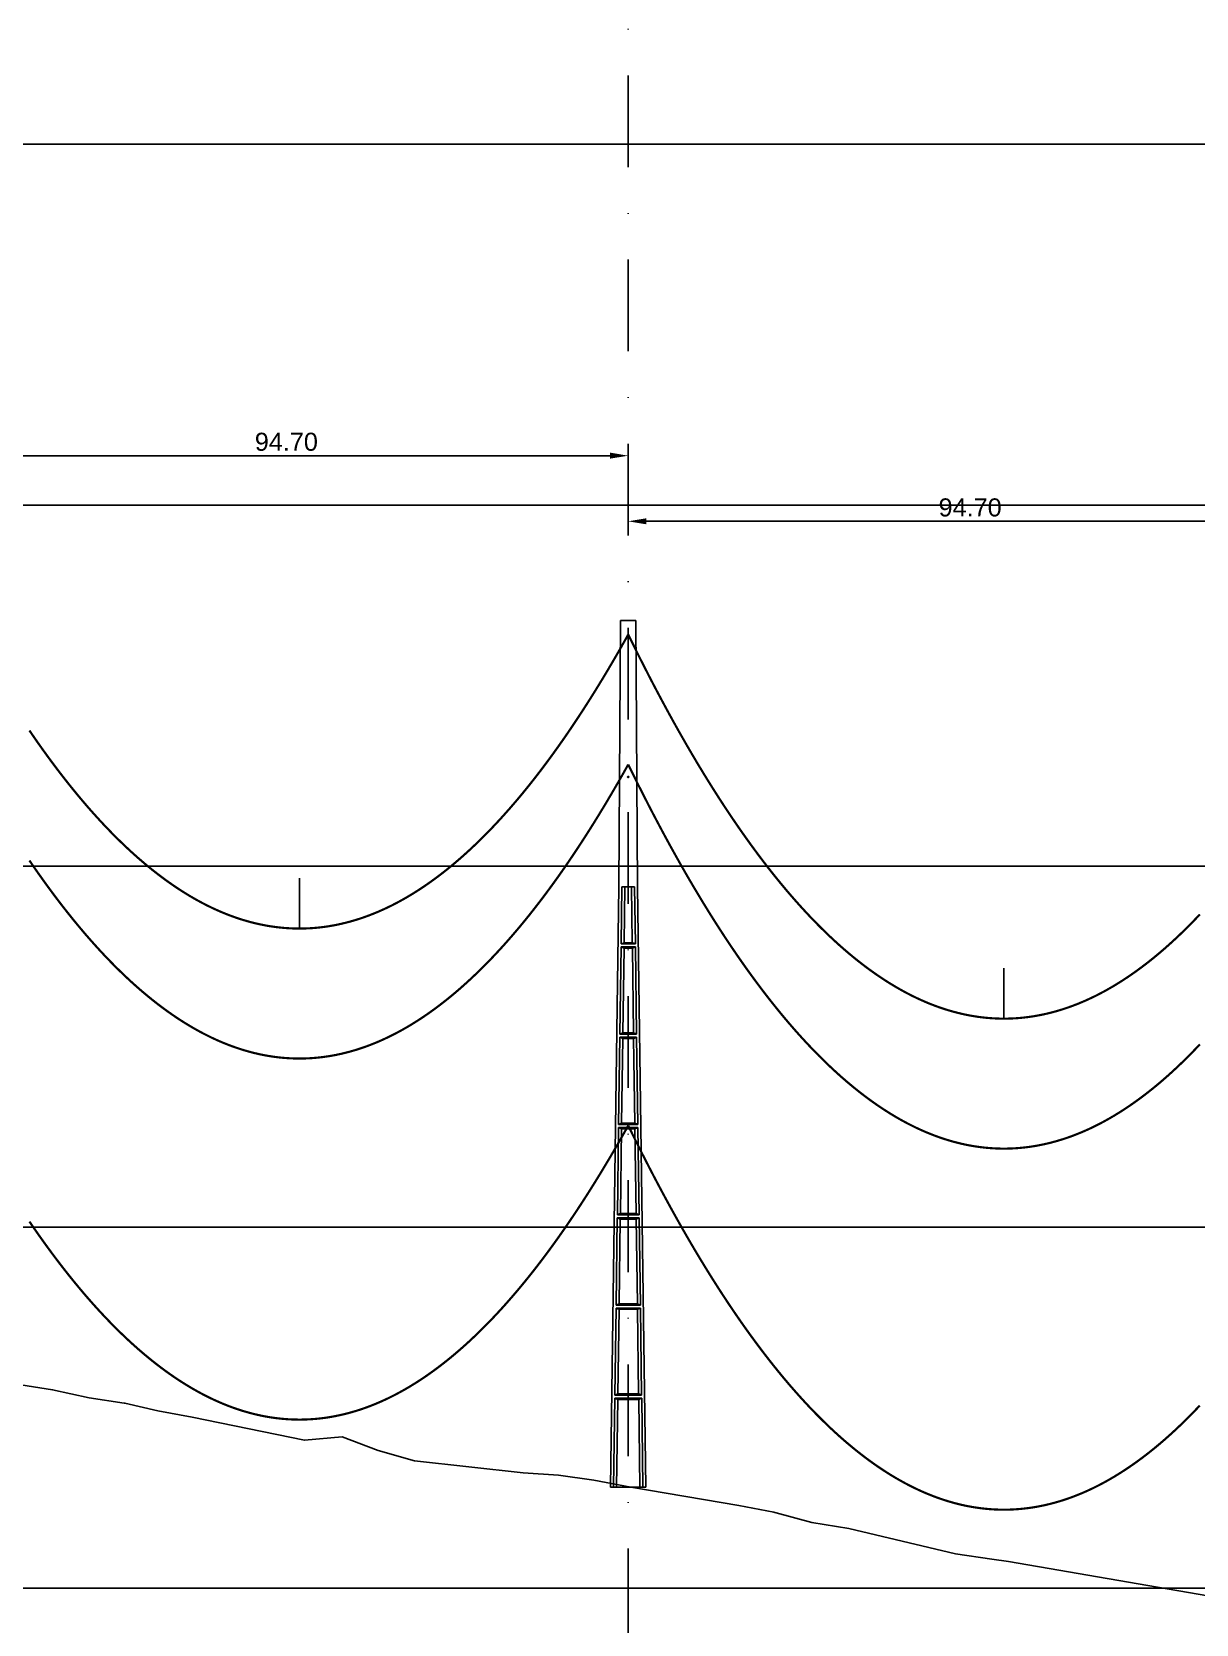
# Model space of a CAD drawing. Header units: metres. Extents: x -121 to 9872, y 3505 to 10721.
# Drawn here: x 1812.5 to 1973.7, y 6872 to 7092.5 of the extents above; entities that cross this region are included whole.
import ezdxf

# ---------------------------------------------------------------- set-up
doc = ezdxf.new("R2010")
doc.units = ezdxf.units.M
doc.header["$PDMODE"] = 2
doc.linetypes.add('DASHDOT', pattern=[25.4, 12.7, -6.35, 0, -6.35])
doc.linetypes.add('DASHED', pattern=[0.75, 0.5, -0.25])
for name, color, linetype in [('C-ROAD-PROF', 2, 'DASHED'), ('CON-EOL- CA ORCHID', 240, 'Continuous'), ('CON-EOL- FO', 101, 'Continuous'), ('CON-EOL- PROJEÇÃO', 22, 'Continuous'), ('cotas', 7, 'Continuous'), ('GRID', 253, 'Continuous'), ('POSTE DT', 7, 'Continuous')]:
    doc.layers.add(name, color=color, linetype=linetype)
doc.styles.get("Standard").update_dxf_attribs({"font": 'arial.ttf'})
doc.dimstyles.new('ISO-25', dxfattribs={"dimtxt": 2.5, "dimasz": 2.5, "dimexe": 1.25, "dimexo": 0.625, "dimtad": 1, "dimzin": 1, "dimtxsty": 'Standard', "dimcen": 2.5, "dimaunit": 1, "dimadec": 3, "dimazin": 3, "dimtfac": 1, "dimtmove": 0, "dimatfit": 3, "dimfxlon": 1, "dimarcsym": 0})

# ---------------------------------------------------------------- blocks, each defined once
blk = doc.blocks.new('*U1')
at = {"layer": 'POSTE DT', "extrusion": (0, 1, 0)}
for p, q in [((-3.31, 378.23), (-4.05, 262)), ((-3.31, 378.23), (3.31, 378.23)), ((3.31, 378.23), (4.06, 262)), ((-4.05, 262), (-7.72, 0)), ((-4.05, 262), (-4.05, 262)), ((-2.73, 262), (-3.08, 237.05)), ((-2.73, 262), (2.75, 262)), ((-1.42, 262), (-1.77, 237.57)), ((1.43, 262), (1.77, 237.57)), ((2.75, 262), (3.1, 237.05)), ((4.06, 262), (7.72, 0)), ((3.1, 237.05), (-3.08, 237.05)), ((-3.1, 235.74), (-3.63, 197.65)), ((3.11, 235.73), (-3.1, 235.74)), ((-1.8, 235.21), (-2.32, 198.19)), ((1.8, 235.21), (2.32, 198.19)), ((3.11, 235.73), (3.65, 197.65)), ((-3.65, 196.34), (-4.19, 158.25)), ((-2.35, 195.8), (-2.87, 158.8)), ((2.35, 195.8), (2.87, 158.8)), ((3.66, 196.34), (4.2, 158.25)), ((-4.21, 156.94), (-4.74, 118.85)), ((-2.9, 156.39), (-3.42, 119.41)), ((2.91, 156.39), (3.42, 119.41)), ((4.21, 156.94), (4.75, 118.85)), ((4.75, 118.85), (-4.74, 118.85)), ((-4.76, 117.54), (-5.29, 79.45)), ((4.77, 117.54), (-4.76, 117.54)), ((-3.46, 116.98), (-3.97, 80.02)), ((3.46, 116.98), (3.98, 80.02)), ((4.77, 117.54), (5.3, 79.45)), ((-5.31, 78.14), (-5.85, 40.06)), ((5.32, 78.14), (-5.31, 78.14)), ((5.3, 79.45), (-5.29, 79.45)), ((-4.01, 77.57), (-4.53, 40.63)), ((4.01, 77.57), (4.53, 40.63)), ((5.32, 78.14), (5.85, 40.06)), ((-5.86, 38.74), (-6.41, 0)), ((5.87, 38.74), (-5.86, 38.74)), ((5.85, 40.06), (-5.85, 40.06)), ((-4.56, 38.17), (-5.1, 0)), ((4.56, 38.17), (5.1, 0)), ((5.87, 38.74), (6.41, 0)), ((-6.41, 0), (-7.72, 0)), ((-5.1, 0), (-6.41, 0)), ((5.1, 0), (-5.1, 0)), ((6.41, 0), (5.1, 0)), ((7.72, 0), (6.41, 0))]:
    blk.add_line(p, q, dxfattribs=at)
at = {"layer": 'POSTE DT', "ltscale": 3}
for points in [[(-3.65, 196.34), (3.66, 196.34)], [(-3.63, 197.65), (3.65, 197.65)], [(-4.21, 156.94), (4.21, 156.94)], [(4.2, 158.25), (-4.19, 158.25)]]:
    blk.add_lwpolyline(points, dxfattribs=at)
at = {"layer": 'POSTE DT'}
for points, knots in [([(0.25, 309.94), (0.25, 309.93), (0.25, 309.93), (0.25, 309.92), (0.25, 309.91), (0.25, 309.9), (0.25, 309.89), (0.24, 309.85), (0.22, 309.82), (0.19, 309.77), (0.16, 309.74), (0.11, 309.71), (0.08, 309.7), (0.01, 309.68), (-0.02, 309.68), (-0.08, 309.7), (-0.11, 309.71), (-0.16, 309.74), (-0.18, 309.76), (-0.21, 309.8), (-0.22, 309.82), (-0.24, 309.85), (-0.24, 309.87), (-0.25, 309.89), (-0.25, 309.9), (-0.25, 309.92), (-0.25, 309.92), (-0.25, 309.93), (-0.25, 309.94), (-0.25, 309.95), (-0.25, 309.95), (-0.25, 309.96), (-0.25, 309.97), (-0.24, 310), (-0.23, 310.02), (-0.21, 310.07), (-0.2, 310.09), (-0.15, 310.14), (-0.13, 310.15), (-0.07, 310.18), (-0.03, 310.19), (0.03, 310.19), (0.06, 310.18), (0.12, 310.16), (0.14, 310.14), (0.18, 310.11), (0.2, 310.09), (0.21, 310.06), (0.22, 310.05), (0.23, 310.04), (0.24, 310.01), (0.24, 309.99), (0.25, 309.97), (0.25, 309.96), (0.25, 309.95), (0.25, 309.94), (0.25, 309.94), (0.25, 309.94), (0.25, 309.94)], [-54.728303, -54.728303, -54.728303, -54.728303, -54.309038, -54.309038, -53.647169, -53.647169, -52.532885, -52.532885, -48.86224, -48.86224, -45.282765, -45.282765, -41.52867, -41.52867, -37.867486, -37.867486, -34.454589, -34.454589, -31.301423, -31.301423, -28.48103, -28.48103, -26.961755, -26.961755, -25.7544, -25.7544, -25.136228, -25.136228, -24.64409, -24.64409, -24.094201, -24.094201, -23.191199, -23.191199, -20.494482, -20.494482, -17.342863, -17.342863, -13.645538, -13.645538, -9.835989, -9.835989, -6.296781, -6.296781, -3.005029, -3.005029, 0, 0, 0, 1.527594, 1.527594, 3.697216, 3.697216, 4.489727, 4.489727, 5.01438, 5.01438, 5.095313, 5.095313, 5.095313, 5.095313]), ([(-1.77, 237.57), (-1.99, 237.49), (-2.21, 237.4), (-2.64, 237.22), (-2.86, 237.14), (-3.08, 237.05)], [0, 0, 0, 0, 56.660495, 56.660495, 113.412826, 113.412826, 113.412826, 113.412826]), ([(1.77, 237.57), (1.18, 237.57), (0.59, 237.57), (-0.59, 237.57), (-1.18, 237.57), (-1.77, 237.57)], [0, 0, 0, 0, 67.306894, 67.306894, 134.614447, 134.614447, 134.614447, 134.614447]), ([(3.1, 237.05), (2.87, 237.14), (2.65, 237.23), (2.21, 237.4), (1.99, 237.49), (1.77, 237.57)], [0, 0, 0, 0, 56.738948, 56.738948, 113.38731, 113.38731, 113.38731, 113.38731]), ([(-3.1, 235.74), (-2.88, 235.65), (-2.67, 235.56), (-2.23, 235.39), (-2.02, 235.3), (-1.8, 235.21)], [0.055576, 0.055576, 0.055576, 0.055576, 56.767409, 56.767409, 113.50757, 113.50757, 113.50757, 113.50757]), ([(-1.8, 235.21), (-1.2, 235.21), (-0.6, 235.21), (0.6, 235.21), (1.2, 235.21), (1.8, 235.21)], [0, 0, 0, 0, 68.567797, 68.567797, 137.136247, 137.136247, 137.136247, 137.136247]), ([(1.8, 235.21), (2.02, 235.3), (2.24, 235.38), (2.68, 235.56), (2.89, 235.65), (3.11, 235.73)], [0, 0, 0, 0, 56.845349, 56.845349, 113.599799, 113.599799, 113.599799, 113.599799]), ([(-3.65, 196.34), (-3.43, 196.25), (-3.22, 196.16), (-2.78, 195.98), (-2.57, 195.89), (-2.35, 195.8)], [0.054307, 0.054307, 0.054307, 0.054307, 63.527131, 63.527131, 127.063246, 127.063246, 127.063246, 127.063246]), ([(-2.32, 198.19), (-2.54, 198.1), (-2.76, 198.01), (-3.2, 197.83), (-3.41, 197.74), (-3.63, 197.65)], [0, 0, 0, 0, 63.412073, 63.412073, 126.777421, 126.777421, 126.777421, 126.777421]), ([(-2.35, 195.8), (-1.57, 195.8), (-0.78, 195.8), (0.79, 195.8), (1.57, 195.8), (2.35, 195.8)], [0, 0, 0, 0, 89.585713, 89.585713, 179.17191, 179.17191, 179.17191, 179.17191]), ([(2.32, 198.19), (1.55, 198.19), (0.77, 198.19), (-0.77, 198.19), (-1.55, 198.19), (-2.32, 198.19)], [0, 0, 0, 0, 88.31008, 88.31008, 176.620652, 176.620652, 176.620652, 176.620652]), ([(3.65, 197.65), (3.43, 197.74), (3.2, 197.83), (2.76, 198.01), (2.54, 198.1), (2.32, 198.19)], [0, 0, 0, 0, 63.488119, 63.488119, 126.880939, 126.880939, 126.880939, 126.880939]), ([(2.35, 195.8), (2.57, 195.89), (2.79, 195.98), (3.23, 196.16), (3.45, 196.25), (3.66, 196.34)], [0, 0, 0, 0, 63.60246, 63.60246, 127.109696, 127.109696, 127.109696, 127.109696]), ([(-4.21, 156.94), (-3.99, 156.85), (-3.77, 156.75), (-3.34, 156.57), (-3.12, 156.48), (-2.9, 156.39)], [0.053423, 0.053423, 0.053423, 0.053423, 70.429742, 70.429742, 140.90167, 140.90167, 140.90167, 140.90167]), ([(-2.87, 158.8), (-3.09, 158.71), (-3.31, 158.62), (-3.75, 158.43), (-3.97, 158.34), (-4.19, 158.25)], [0, 0, 0, 0, 70.301707, 70.301707, 140.590947, 140.590947, 140.590947, 140.590947]), ([(-2.9, 156.39), (-1.94, 156.39), (-0.97, 156.39), (0.97, 156.39), (1.94, 156.39), (2.91, 156.39)], [0, 0, 0, 0, 110.60219, 110.60219, 221.20473, 221.20473, 221.20473, 221.20473]), ([(2.87, 158.8), (1.92, 158.8), (0.96, 158.8), (-0.96, 158.8), (-1.91, 158.8), (-2.87, 158.8)], [0, 0, 0, 0, 109.314454, 109.314454, 218.629264, 218.629264, 218.629264, 218.629264]), ([(4.2, 158.25), (3.98, 158.34), (3.76, 158.44), (3.31, 158.62), (3.09, 158.71), (2.87, 158.8)], [0, 0, 0, 0, 70.379198, 70.379198, 140.659718, 140.659718, 140.659718, 140.659718]), ([(2.91, 156.39), (3.12, 156.48), (3.34, 156.57), (3.78, 156.75), (4, 156.85), (4.21, 156.94)], [0, 0, 0, 0, 70.506649, 70.506649, 140.914701, 140.914701, 140.914701, 140.914701]), ([(-3.42, 119.41), (-3.64, 119.32), (-3.86, 119.23), (-4.3, 119.04), (-4.52, 118.95), (-4.74, 118.85)], [0, 0, 0, 0, 77.299547, 77.299547, 154.618634, 154.618634, 154.618634, 154.618634]), ([(3.42, 119.41), (2.28, 119.41), (1.14, 119.41), (-1.14, 119.41), (-2.28, 119.41), (-3.42, 119.41)], [0, 0, 0, 0, 130.319901, 130.319901, 260.640046, 260.640046, 260.640046, 260.640046]), ([(4.75, 118.85), (4.53, 118.95), (4.31, 119.04), (3.87, 119.23), (3.64, 119.32), (3.42, 119.41)], [0, 0, 0, 0, 77.381597, 77.381597, 154.66183, 154.66183, 154.66183, 154.66183]), ([(-4.76, 117.54), (-4.54, 117.45), (-4.32, 117.35), (-3.89, 117.17), (-3.67, 117.07), (-3.46, 116.98)], [0.052784, 0.052784, 0.052784, 0.052784, 77.438432, 77.438432, 154.950301, 154.950301, 154.950301, 154.950301]), ([(-3.46, 116.98), (-2.3, 116.98), (-1.15, 116.98), (1.15, 116.98), (2.31, 116.98), (3.46, 116.98)], [0, 0, 0, 0, 131.617604, 131.617604, 263.235447, 263.235447, 263.235447, 263.235447]), ([(3.46, 116.98), (3.68, 117.07), (3.89, 117.17), (4.33, 117.35), (4.55, 117.45), (4.77, 117.54)], [0, 0, 0, 0, 77.520013, 77.520013, 154.938747, 154.938747, 154.938747, 154.938747]), ([(-5.31, 78.14), (-5.09, 78.05), (-4.88, 77.95), (-4.44, 77.76), (-4.23, 77.67), (-4.01, 77.57)], [0.052308, 0.052308, 0.052308, 0.052308, 84.527725, 84.527725, 169.158824, 169.158824, 169.158824, 169.158824]), ([(-3.97, 80.02), (-4.19, 79.93), (-4.41, 79.83), (-4.85, 79.64), (-5.07, 79.55), (-5.29, 79.45)], [0, 0, 0, 0, 84.379671, 84.379671, 168.809376, 168.809376, 168.809376, 168.809376]), ([(-4.01, 77.57), (-2.67, 77.57), (-1.34, 77.57), (1.34, 77.57), (2.67, 77.57), (4.01, 77.57)], [0, 0, 0, 0, 152.632212, 152.632212, 305.264569, 305.264569, 305.264569, 305.264569]), ([(3.98, 80.02), (2.65, 80.02), (1.33, 80.02), (-1.32, 80.02), (-2.65, 80.02), (-3.97, 80.02)], [0, 0, 0, 0, 151.326157, 151.326157, 302.652465, 302.652465, 302.652465, 302.652465]), ([(5.3, 79.45), (5.08, 79.55), (4.86, 79.64), (4.42, 79.83), (4.2, 79.93), (3.98, 80.02)], [0, 0, 0, 0, 84.46863, 84.46863, 168.833721, 168.833721, 168.833721, 168.833721]), ([(4.01, 77.57), (4.23, 77.67), (4.45, 77.76), (4.88, 77.95), (5.1, 78.05), (5.32, 78.14)], [0, 0, 0, 0, 84.616316, 84.616316, 169.129178, 169.129178, 169.129178, 169.129178]), ([(-5.86, 38.74), (-5.65, 38.65), (-5.43, 38.55), (-5, 38.36), (-4.78, 38.26), (-4.56, 38.17)], [0.026524, 0.026524, 0.026524, 0.026524, 91.679563, 91.679563, 183.466041, 183.466041, 183.466041, 183.466041]), ([(-4.53, 40.63), (-4.75, 40.53), (-4.97, 40.44), (-5.41, 40.25), (-5.63, 40.15), (-5.85, 40.06)], [0, 0, 0, 0, 91.523648, 91.523648, 183.126775, 183.126775, 183.126775, 183.126775]), ([(-4.56, 38.17), (-3.04, 38.17), (-1.52, 38.17), (1.52, 38.17), (3.04, 38.17), (4.56, 38.17)], [0, 0, 0, 0, 173.646192, 173.646192, 347.292451, 347.292451, 347.292451, 347.292451]), ([(4.53, 40.63), (3.02, 40.63), (1.51, 40.63), (-1.51, 40.63), (-3.02, 40.63), (-4.53, 40.63)], [0, 0, 0, 0, 172.33304, 172.33304, 344.666151, 344.666151, 344.666151, 344.666151]), ([(5.85, 40.06), (5.63, 40.15), (5.41, 40.25), (4.97, 40.44), (4.75, 40.53), (4.53, 40.63)], [0, 0, 0, 0, 91.621326, 91.621326, 183.137324, 183.137324, 183.137324, 183.137324]), ([(4.56, 38.17), (4.78, 38.26), (5, 38.36), (5.43, 38.55), (5.65, 38.65), (5.87, 38.74)], [0, 0, 0, 0, 91.776928, 91.776928, 183.448614, 183.448614, 183.448614, 183.448614])]:
    blk.add_open_spline(points, degree=3, knots=knots, dxfattribs=at)
blk = doc.blocks.new('*D341')
at = {"layer": 'cotas', "color": 0, "lineweight": -2, "transparency": 16777216}
for p, q in [((1800.41, 7032.82), (1800.41, 7035.07)), ((1895.1, 7032.82), (1895.1, 7035.07)), ((1802.91, 7033.82), (1892.6, 7033.82))]:
    blk.add_line(p, q, dxfattribs=at)
at = {"layer": 'cotas', "color": 0, "transparency": 16777216}
for points in [[(1802.91, 7034.24), (1802.91, 7033.41), (1800.41, 7033.82)], [(1892.6, 7034.24), (1892.6, 7033.41), (1895.1, 7033.82)]]:
    blk.add_solid(points, dxfattribs=at)
at = {"layer": 'Defpoints', "color": 0, "transparency": 16777216}
for p in [(1895.1, 7033.82), (1800.41, 7017.82), (1895.1, 7011.05)]:
    blk.add_point(p, dxfattribs=at)
at = {"layer": 'cotas', "color": 0, "transparency": 16777216, "insert": (1847.76, 7035.73), "char_height": 2.5, "attachment_point": 5}
blk.add_mtext('94.70', dxfattribs=at)
blk = doc.blocks.new('*D342')
at = {"layer": 'cotas', "color": 0, "lineweight": -2, "transparency": 16777216}
for p, q in [((1895.1, 7023.73), (1895.1, 7025.98)), ((1989.8, 7023.73), (1989.8, 7025.98)), ((1897.6, 7024.73), (1987.3, 7024.73))]:
    blk.add_line(p, q, dxfattribs=at)
at = {"layer": 'cotas', "color": 0, "transparency": 16777216}
for points in [[(1897.6, 7025.15), (1897.6, 7024.32), (1895.1, 7024.73)], [(1987.3, 7025.15), (1987.3, 7024.32), (1989.8, 7024.73)]]:
    blk.add_solid(points, dxfattribs=at)
at = {"layer": 'Defpoints', "color": 0, "transparency": 16777216}
for p in [(1989.8, 7024.73), (1895.1, 7011), (1989.8, 6993.61)]:
    blk.add_point(p, dxfattribs=at)
at = {"layer": 'cotas', "color": 0, "transparency": 16777216, "insert": (1942.45, 7026.64), "char_height": 2.5, "attachment_point": 5}
blk.add_mtext('94.70', dxfattribs=at)

msp = doc.modelspace()

# ---------------------------------------------------------------- linework, layer by layer
at = {"layer": 'C-ROAD-PROF', "color": 0, "linetype": 'Continuous', "lineweight": -3}
msp.add_lwpolyline([(1800.409, 6906.821), (1815.384, 6904.463), (1820.446, 6903.361), (1825.28, 6902.634), (1825.413, 6902.617), (1829.979, 6901.532), (1834.708, 6900.677), (1850.258, 6897.484), (1855.487, 6897.971), (1860.473, 6896.056), (1865.521, 6894.629), (1880.569, 6892.957), (1885.438, 6892.642), (1890.339, 6891.962), (1895.46, 6890.986), (1910.419, 6888.424), (1915.261, 6887.505), (1915.419, 6887.477), (1915.571, 6887.433), (1920.527, 6886.081), (1925.643, 6885.26), (1940.434, 6881.766), (1945.457, 6881.021), (1947.75, 6880.702), (1975.346, 6875.928)], dxfattribs=at)
at = {"layer": 'CON-EOL- CA ORCHID'}
for p, q in [((1849.569, 6968.336), (1849.569, 6975.336)), ((1947.129, 6955.861), (1947.129, 6962.861))]:
    msp.add_line(p, q, dxfattribs=at)
at = {"layer": 'CON-EOL- CA ORCHID', "const_width": 0.3}
for points in [[(1812.183, 6995.76), (1812.654, 6995.072), (1813.125, 6994.392), (1813.596, 6993.722), (1814.068, 6993.06), (1814.539, 6992.407), (1815.01, 6991.763), (1815.481, 6991.128), (1815.952, 6990.501), (1816.423, 6989.883), (1816.894, 6989.274), (1817.366, 6988.674), (1817.837, 6988.083), (1818.308, 6987.5), (1818.779, 6986.926), (1819.25, 6986.361), (1819.721, 6985.804), (1820.192, 6985.256), (1820.664, 6984.717), (1821.135, 6984.187), (1821.606, 6983.666), (1822.077, 6983.153), (1822.548, 6982.649), (1823.019, 6982.154), (1823.49, 6981.667), (1823.962, 6981.19), (1824.433, 6980.721), (1824.904, 6980.26), (1825.375, 6979.809), (1825.846, 6979.366), (1826.317, 6978.932), (1826.788, 6978.507), (1827.26, 6978.09), (1827.731, 6977.682), (1828.202, 6977.283), (1828.673, 6976.893), (1829.144, 6976.511), (1829.615, 6976.138), (1830.086, 6975.774), (1830.558, 6975.418), (1831.029, 6975.071), (1831.5, 6974.733), (1831.971, 6974.404), (1832.442, 6974.083), (1832.913, 6973.771), (1833.384, 6973.468), (1833.856, 6973.173), (1834.327, 6972.888), (1834.798, 6972.61), (1835.269, 6972.342), (1835.74, 6972.082), (1836.211, 6971.831), (1836.682, 6971.589), (1837.154, 6971.356), (1837.625, 6971.131), (1838.096, 6970.915), (1838.567, 6970.707), (1839.038, 6970.508), (1839.509, 6970.318), (1839.98, 6970.137), (1840.452, 6969.964), (1840.923, 6969.8), (1841.394, 6969.645), (1841.865, 6969.499), (1842.336, 6969.361), (1842.807, 6969.232), (1843.278, 6969.111), (1843.75, 6968.999), (1844.221, 6968.896), (1844.692, 6968.802), (1845.163, 6968.716), (1845.634, 6968.639), (1846.105, 6968.571), (1846.576, 6968.511), (1847.048, 6968.461), (1847.519, 6968.418), (1847.99, 6968.385), (1848.461, 6968.36), (1848.932, 6968.344), (1849.403, 6968.337), (1849.874, 6968.338), (1850.346, 6968.348), (1850.817, 6968.367), (1851.288, 6968.394), (1851.759, 6968.43), (1852.23, 6968.475), (1852.701, 6968.528), (1853.172, 6968.59), (1853.644, 6968.661), (1854.115, 6968.741), (1854.586, 6968.829), (1855.057, 6968.926), (1855.528, 6969.032), (1855.999, 6969.146), (1856.47, 6969.269), (1856.942, 6969.401), (1857.413, 6969.541), (1857.884, 6969.69), (1858.355, 6969.848), (1858.826, 6970.015), (1859.297, 6970.19), (1859.769, 6970.374), (1860.24, 6970.566), (1860.711, 6970.768), (1861.182, 6970.978), (1861.653, 6971.197), (1862.124, 6971.424), (1862.595, 6971.66), (1863.067, 6971.905), (1863.538, 6972.159), (1864.009, 6972.421), (1864.48, 6972.692), (1864.951, 6972.972), (1865.422, 6973.26), (1865.893, 6973.557), (1866.365, 6973.863), (1866.836, 6974.177), (1867.307, 6974.501), (1867.778, 6974.833), (1868.249, 6975.173), (1868.72, 6975.523), (1869.191, 6975.881), (1869.663, 6976.248), (1870.134, 6976.623), (1870.605, 6977.008), (1871.076, 6977.401), (1871.547, 6977.802), (1872.018, 6978.213), (1872.489, 6978.632), (1872.961, 6979.06), (1873.432, 6979.497), (1873.903, 6979.942), (1874.374, 6980.396), (1874.845, 6980.859), (1875.316, 6981.331), (1875.787, 6981.811), (1876.259, 6982.3), (1876.73, 6982.798), (1877.201, 6983.304), (1877.672, 6983.82), (1878.143, 6984.344), (1878.614, 6984.877), (1879.085, 6985.418), (1879.557, 6985.968), (1880.028, 6986.528), (1880.499, 6987.095), (1880.97, 6987.672), (1881.441, 6988.257), (1881.912, 6988.851), (1882.383, 6989.454), (1882.855, 6990.066), (1883.326, 6990.686), (1883.797, 6991.315), (1884.268, 6991.953), (1884.739, 6992.6), (1885.21, 6993.256), (1885.681, 6993.92), (1886.153, 6994.593), (1886.624, 6995.275), (1887.095, 6995.966), (1887.566, 6996.665), (1888.037, 6997.373), (1888.508, 6998.09), (1888.979, 6998.816), (1889.451, 6999.551), (1889.922, 7000.294), (1890.393, 7001.046), (1890.864, 7001.807), (1891.335, 7002.577), (1891.806, 7003.356), (1892.277, 7004.143), (1892.749, 7004.939), (1893.22, 7005.745), (1893.691, 7006.558), (1894.162, 7007.381), (1894.633, 7008.213), (1895.104, 7009.053)], [(1895.104, 7009.053), (1895.575, 7008.091), (1896.047, 7007.137), (1896.518, 7006.193), (1896.989, 7005.257), (1897.46, 7004.33), (1897.931, 7003.412), (1898.402, 7002.503), (1898.873, 7001.603), (1899.345, 7000.711), (1899.816, 6999.829), (1900.287, 6998.955), (1900.758, 6998.09), (1901.229, 6997.234), (1901.7, 6996.387), (1902.171, 6995.548), (1902.643, 6994.719), (1903.114, 6993.898), (1903.585, 6993.086), (1904.056, 6992.283), (1904.527, 6991.489), (1904.998, 6990.703), (1905.47, 6989.927), (1905.941, 6989.159), (1906.412, 6988.4), (1906.883, 6987.65), (1907.354, 6986.908), (1907.825, 6986.176), (1908.296, 6985.452), (1908.768, 6984.737), (1909.239, 6984.031), (1909.71, 6983.333), (1910.181, 6982.645), (1910.652, 6981.965), (1911.123, 6981.294), (1911.594, 6980.631), (1912.066, 6979.978), (1912.537, 6979.333), (1913.008, 6978.697), (1913.479, 6978.07), (1913.95, 6977.452), (1914.421, 6976.842), (1914.892, 6976.241), (1915.364, 6975.649), (1915.835, 6975.066), (1916.306, 6974.491), (1916.777, 6973.925), (1917.248, 6973.368), (1917.719, 6972.82), (1918.19, 6972.28), (1918.662, 6971.749), (1919.133, 6971.227), (1919.604, 6970.714), (1920.075, 6970.209), (1920.546, 6969.713), (1921.017, 6969.226), (1921.488, 6968.748), (1921.96, 6968.278), (1922.431, 6967.818), (1922.902, 6967.365), (1923.373, 6966.922), (1923.844, 6966.487), (1924.315, 6966.061), (1924.786, 6965.644), (1925.258, 6965.236), (1925.729, 6964.836), (1926.2, 6964.445), (1926.671, 6964.063), (1927.142, 6963.689), (1927.613, 6963.324), (1928.084, 6962.968), (1928.556, 6962.62), (1929.027, 6962.282), (1929.498, 6961.952), (1929.969, 6961.631), (1930.44, 6961.318), (1930.911, 6961.014), (1931.382, 6960.719), (1931.854, 6960.433), (1932.325, 6960.155), (1932.796, 6959.886), (1933.267, 6959.626), (1933.738, 6959.374), (1934.209, 6959.131), (1934.68, 6958.897), (1935.152, 6958.671), (1935.623, 6958.455), (1936.094, 6958.247), (1936.565, 6958.047), (1937.036, 6957.857), (1937.507, 6957.675), (1937.978, 6957.501), (1938.45, 6957.337), (1938.921, 6957.181), (1939.392, 6957.034), (1939.863, 6956.895), (1940.334, 6956.766), (1940.805, 6956.645), (1941.276, 6956.532), (1941.748, 6956.428), (1942.219, 6956.334), (1942.69, 6956.247), (1943.161, 6956.17), (1943.632, 6956.101), (1944.103, 6956.041), (1944.574, 6955.989), (1945.046, 6955.946), (1945.517, 6955.912), (1945.988, 6955.887), (1946.459, 6955.87), (1946.93, 6955.862), (1947.401, 6955.863), (1947.872, 6955.872), (1948.344, 6955.89), (1948.815, 6955.917), (1949.286, 6955.952), (1949.757, 6955.997), (1950.228, 6956.05), (1950.699, 6956.111), (1951.17, 6956.181), (1951.642, 6956.26), (1952.113, 6956.348), (1952.584, 6956.444), (1953.055, 6956.549), (1953.526, 6956.663), (1953.997, 6956.785), (1954.469, 6956.917), (1954.94, 6957.056), (1955.411, 6957.205), (1955.882, 6957.362), (1956.353, 6957.528), (1956.824, 6957.703), (1957.295, 6957.886), (1957.767, 6958.078), (1958.238, 6958.279), (1958.709, 6958.488), (1959.18, 6958.706), (1959.651, 6958.933), (1960.122, 6959.169), (1960.593, 6959.413), (1961.065, 6959.666), (1961.536, 6959.928), (1962.007, 6960.198), (1962.478, 6960.477), (1962.949, 6960.765), (1963.42, 6961.061), (1963.891, 6961.367), (1964.363, 6961.68), (1964.834, 6962.003), (1965.305, 6962.334), (1965.776, 6962.675), (1966.247, 6963.023), (1966.718, 6963.381), (1967.189, 6963.747), (1967.661, 6964.122), (1968.132, 6964.506), (1968.603, 6964.898), (1969.074, 6965.299), (1969.545, 6965.709), (1970.016, 6966.128), (1970.487, 6966.555), (1970.959, 6966.991), (1971.43, 6967.436), (1971.901, 6967.889), (1972.372, 6968.352), (1972.843, 6968.823), (1973.314, 6969.302), (1973.785, 6969.791), (1974.257, 6970.288)]]:
    msp.add_lwpolyline(points, dxfattribs=at)
at = {"layer": 'CON-EOL- FO', "lineweight": 30, "const_width": 0.3}
for points in [[(1812.183, 6977.76), (1812.654, 6977.072), (1813.125, 6976.393), (1813.596, 6975.722), (1814.068, 6975.06), (1814.539, 6974.407), (1815.01, 6973.763), (1815.481, 6973.128), (1815.952, 6972.501), (1816.423, 6971.884), (1816.894, 6971.275), (1817.366, 6970.674), (1817.837, 6970.083), (1818.308, 6969.5), (1818.779, 6968.926), (1819.25, 6968.361), (1819.721, 6967.804), (1820.192, 6967.257), (1820.664, 6966.718), (1821.135, 6966.187), (1821.606, 6965.666), (1822.077, 6965.153), (1822.548, 6964.649), (1823.019, 6964.154), (1823.49, 6963.668), (1823.962, 6963.19), (1824.433, 6962.721), (1824.904, 6962.261), (1825.375, 6961.809), (1825.846, 6961.366), (1826.317, 6960.932), (1826.788, 6960.507), (1827.26, 6960.09), (1827.731, 6959.682), (1828.202, 6959.283), (1828.673, 6958.893), (1829.144, 6958.511), (1829.615, 6958.138), (1830.086, 6957.774), (1830.558, 6957.418), (1831.029, 6957.072), (1831.5, 6956.733), (1831.971, 6956.404), (1832.442, 6956.083), (1832.913, 6955.771), (1833.384, 6955.468), (1833.856, 6955.174), (1834.327, 6954.888), (1834.798, 6954.611), (1835.269, 6954.342), (1835.74, 6954.083), (1836.211, 6953.832), (1836.682, 6953.589), (1837.154, 6953.356), (1837.625, 6953.131), (1838.096, 6952.915), (1838.567, 6952.707), (1839.038, 6952.509), (1839.509, 6952.319), (1839.98, 6952.137), (1840.452, 6951.965), (1840.923, 6951.801), (1841.394, 6951.645), (1841.865, 6951.499), (1842.336, 6951.361), (1842.807, 6951.232), (1843.278, 6951.111), (1843.75, 6951), (1844.221, 6950.897), (1844.692, 6950.802), (1845.163, 6950.717), (1845.634, 6950.64), (1846.105, 6950.571), (1846.576, 6950.512), (1847.048, 6950.461), (1847.519, 6950.419), (1847.99, 6950.385), (1848.461, 6950.36), (1848.932, 6950.344), (1849.403, 6950.337), (1849.874, 6950.338), (1850.346, 6950.348), (1850.817, 6950.367), (1851.288, 6950.394), (1851.759, 6950.43), (1852.23, 6950.475), (1852.701, 6950.528), (1853.172, 6950.591), (1853.644, 6950.661), (1854.115, 6950.741), (1854.586, 6950.829), (1855.057, 6950.926), (1855.528, 6951.032), (1855.999, 6951.146), (1856.47, 6951.269), (1856.942, 6951.401), (1857.413, 6951.541), (1857.884, 6951.691), (1858.355, 6951.848), (1858.826, 6952.015), (1859.297, 6952.19), (1859.769, 6952.374), (1860.24, 6952.567), (1860.711, 6952.768), (1861.182, 6952.978), (1861.653, 6953.197), (1862.124, 6953.424), (1862.595, 6953.66), (1863.067, 6953.905), (1863.538, 6954.159), (1864.009, 6954.421), (1864.48, 6954.692), (1864.951, 6954.972), (1865.422, 6955.26), (1865.893, 6955.557), (1866.365, 6955.863), (1866.836, 6956.178), (1867.307, 6956.501), (1867.778, 6956.833), (1868.249, 6957.174), (1868.72, 6957.523), (1869.191, 6957.881), (1869.663, 6958.248), (1870.134, 6958.624), (1870.605, 6959.008), (1871.076, 6959.401), (1871.547, 6959.803), (1872.018, 6960.213), (1872.489, 6960.632), (1872.961, 6961.06), (1873.432, 6961.497), (1873.903, 6961.942), (1874.374, 6962.396), (1874.845, 6962.859), (1875.316, 6963.331), (1875.787, 6963.811), (1876.259, 6964.3), (1876.73, 6964.798), (1877.201, 6965.305), (1877.672, 6965.82), (1878.143, 6966.344), (1878.614, 6966.877), (1879.085, 6967.418), (1879.557, 6967.969), (1880.028, 6968.528), (1880.499, 6969.096), (1880.97, 6969.672), (1881.441, 6970.257), (1881.912, 6970.852), (1882.383, 6971.454), (1882.855, 6972.066), (1883.326, 6972.687), (1883.797, 6973.316), (1884.268, 6973.954), (1884.739, 6974.6), (1885.21, 6975.256), (1885.681, 6975.92), (1886.153, 6976.593), (1886.624, 6977.275), (1887.095, 6977.966), (1887.566, 6978.665), (1888.037, 6979.373), (1888.508, 6980.09), (1888.979, 6980.816), (1889.451, 6981.551), (1889.922, 6982.294), (1890.393, 6983.046), (1890.864, 6983.807), (1891.335, 6984.577), (1891.806, 6985.356), (1892.277, 6986.143), (1892.749, 6986.94), (1893.22, 6987.745), (1893.691, 6988.559), (1894.162, 6989.381), (1894.633, 6990.213), (1895.104, 6991.053)], [(1812.183, 6977.76), (1812.654, 6977.072), (1813.125, 6976.392), (1813.596, 6975.722), (1814.068, 6975.06), (1814.539, 6974.407), (1815.01, 6973.763), (1815.481, 6973.128), (1815.952, 6972.501), (1816.423, 6971.884), (1816.894, 6971.275), (1817.366, 6970.674), (1817.837, 6970.083), (1818.308, 6969.5), (1818.779, 6968.926), (1819.25, 6968.361), (1819.721, 6967.804), (1820.192, 6967.257), (1820.664, 6966.718), (1821.135, 6966.187), (1821.606, 6965.666), (1822.077, 6965.153), (1822.548, 6964.649), (1823.019, 6964.154), (1823.49, 6963.668), (1823.962, 6963.19), (1824.433, 6962.721), (1824.904, 6962.261), (1825.375, 6961.809), (1825.846, 6961.366), (1826.317, 6960.932), (1826.788, 6960.507), (1827.26, 6960.09), (1827.731, 6959.682), (1828.202, 6959.283), (1828.673, 6958.893), (1829.144, 6958.511), (1829.615, 6958.138), (1830.086, 6957.774), (1830.558, 6957.418), (1831.029, 6957.071), (1831.5, 6956.733), (1831.971, 6956.404), (1832.442, 6956.083), (1832.913, 6955.771), (1833.384, 6955.468), (1833.856, 6955.174), (1834.327, 6954.888), (1834.798, 6954.611), (1835.269, 6954.342), (1835.74, 6954.083), (1836.211, 6953.832), (1836.682, 6953.589), (1837.154, 6953.356), (1837.625, 6953.131), (1838.096, 6952.915), (1838.567, 6952.707), (1839.038, 6952.509), (1839.509, 6952.318), (1839.98, 6952.137), (1840.452, 6951.965), (1840.923, 6951.801), (1841.394, 6951.645), (1841.865, 6951.499), (1842.336, 6951.361), (1842.807, 6951.232), (1843.278, 6951.111), (1843.75, 6951), (1844.221, 6950.897), (1844.692, 6950.802), (1845.163, 6950.716), (1845.634, 6950.64), (1846.105, 6950.571), (1846.576, 6950.512), (1847.048, 6950.461), (1847.519, 6950.419), (1847.99, 6950.385), (1848.461, 6950.36), (1848.932, 6950.344), (1849.403, 6950.337), (1849.874, 6950.338), (1850.346, 6950.348), (1850.817, 6950.367), (1851.288, 6950.394), (1851.759, 6950.43), (1852.23, 6950.475), (1852.701, 6950.528), (1853.172, 6950.591), (1853.644, 6950.661), (1854.115, 6950.741), (1854.586, 6950.829), (1855.057, 6950.926), (1855.528, 6951.032), (1855.999, 6951.146), (1856.47, 6951.269), (1856.942, 6951.401), (1857.413, 6951.541), (1857.884, 6951.69), (1858.355, 6951.848), (1858.826, 6952.015), (1859.297, 6952.19), (1859.769, 6952.374), (1860.24, 6952.567), (1860.711, 6952.768), (1861.182, 6952.978), (1861.653, 6953.197), (1862.124, 6953.424), (1862.595, 6953.66), (1863.067, 6953.905), (1863.538, 6954.159), (1864.009, 6954.421), (1864.48, 6954.692), (1864.951, 6954.972), (1865.422, 6955.26), (1865.893, 6955.557), (1866.365, 6955.863), (1866.836, 6956.178), (1867.307, 6956.501), (1867.778, 6956.833), (1868.249, 6957.174), (1868.72, 6957.523), (1869.191, 6957.881), (1869.663, 6958.248), (1870.134, 6958.623), (1870.605, 6959.008), (1871.076, 6959.401), (1871.547, 6959.803), (1872.018, 6960.213), (1872.489, 6960.632), (1872.961, 6961.06), (1873.432, 6961.497), (1873.903, 6961.942), (1874.374, 6962.396), (1874.845, 6962.859), (1875.316, 6963.331), (1875.787, 6963.811), (1876.259, 6964.3), (1876.73, 6964.798), (1877.201, 6965.305), (1877.672, 6965.82), (1878.143, 6966.344), (1878.614, 6966.877), (1879.085, 6967.418), (1879.557, 6967.969), (1880.028, 6968.528), (1880.499, 6969.096), (1880.97, 6969.672), (1881.441, 6970.257), (1881.912, 6970.852), (1882.383, 6971.454), (1882.855, 6972.066), (1883.326, 6972.687), (1883.797, 6973.316), (1884.268, 6973.954), (1884.739, 6974.6), (1885.21, 6975.256), (1885.681, 6975.92), (1886.153, 6976.593), (1886.624, 6977.275), (1887.095, 6977.966), (1887.566, 6978.665), (1888.037, 6979.373), (1888.508, 6980.09), (1888.979, 6980.816), (1889.451, 6981.551), (1889.922, 6982.294), (1890.393, 6983.046), (1890.864, 6983.807), (1891.335, 6984.577), (1891.806, 6985.356), (1892.277, 6986.143), (1892.749, 6986.94), (1893.22, 6987.745), (1893.691, 6988.559), (1894.162, 6989.381), (1894.633, 6990.213), (1895.104, 6991.053)], [(1895.104, 6991.053), (1895.575, 6990.091), (1896.047, 6989.138), (1896.518, 6988.193), (1896.989, 6987.257), (1897.46, 6986.33), (1897.931, 6985.412), (1898.402, 6984.503), (1898.873, 6983.603), (1899.345, 6982.712), (1899.816, 6981.829), (1900.287, 6980.955), (1900.758, 6980.09), (1901.229, 6979.234), (1901.7, 6978.387), (1902.171, 6977.549), (1902.643, 6976.719), (1903.114, 6975.898), (1903.585, 6975.086), (1904.056, 6974.283), (1904.527, 6973.489), (1904.998, 6972.704), (1905.47, 6971.927), (1905.941, 6971.159), (1906.412, 6970.4), (1906.883, 6969.65), (1907.354, 6968.909), (1907.825, 6968.176), (1908.296, 6967.452), (1908.768, 6966.737), (1909.239, 6966.031), (1909.71, 6965.333), (1910.181, 6964.645), (1910.652, 6963.965), (1911.123, 6963.294), (1911.594, 6962.632), (1912.066, 6961.978), (1912.537, 6961.333), (1913.008, 6960.697), (1913.479, 6960.07), (1913.95, 6959.452), (1914.421, 6958.842), (1914.892, 6958.241), (1915.364, 6957.649), (1915.835, 6957.066), (1916.306, 6956.491), (1916.777, 6955.925), (1917.248, 6955.368), (1917.719, 6954.82), (1918.19, 6954.28), (1918.662, 6953.75), (1919.133, 6953.227), (1919.604, 6952.714), (1920.075, 6952.21), (1920.546, 6951.714), (1921.017, 6951.227), (1921.488, 6950.748), (1921.96, 6950.279), (1922.431, 6949.818), (1922.902, 6949.366), (1923.373, 6948.922), (1923.844, 6948.488), (1924.315, 6948.062), (1924.786, 6947.644), (1925.258, 6947.236), (1925.729, 6946.836), (1926.2, 6946.445), (1926.671, 6946.063), (1927.142, 6945.689), (1927.613, 6945.324), (1928.084, 6944.968), (1928.556, 6944.621), (1929.027, 6944.282), (1929.498, 6943.952), (1929.969, 6943.631), (1930.44, 6943.318), (1930.911, 6943.014), (1931.382, 6942.719), (1931.854, 6942.433), (1932.325, 6942.155), (1932.796, 6941.886), (1933.267, 6941.626), (1933.738, 6941.374), (1934.209, 6941.131), (1934.68, 6940.897), (1935.152, 6940.672), (1935.623, 6940.455), (1936.094, 6940.247), (1936.565, 6940.047), (1937.036, 6939.857), (1937.507, 6939.675), (1937.978, 6939.502), (1938.45, 6939.337), (1938.921, 6939.181), (1939.392, 6939.034), (1939.863, 6938.896), (1940.334, 6938.766), (1940.805, 6938.645), (1941.276, 6938.532), (1941.748, 6938.429), (1942.219, 6938.334), (1942.69, 6938.247), (1943.161, 6938.17), (1943.632, 6938.101), (1944.103, 6938.041), (1944.574, 6937.989), (1945.046, 6937.947), (1945.517, 6937.912), (1945.988, 6937.887), (1946.459, 6937.87), (1946.93, 6937.862), (1947.401, 6937.863), (1947.872, 6937.872), (1948.344, 6937.89), (1948.815, 6937.917), (1949.286, 6937.953), (1949.757, 6937.997), (1950.228, 6938.05), (1950.699, 6938.111), (1951.17, 6938.182), (1951.642, 6938.26), (1952.113, 6938.348), (1952.584, 6938.444), (1953.055, 6938.549), (1953.526, 6938.663), (1953.997, 6938.786), (1954.469, 6938.917), (1954.94, 6939.057), (1955.411, 6939.205), (1955.882, 6939.362), (1956.353, 6939.528), (1956.824, 6939.703), (1957.295, 6939.886), (1957.767, 6940.078), (1958.238, 6940.279), (1958.709, 6940.488), (1959.18, 6940.706), (1959.651, 6940.933), (1960.122, 6941.169), (1960.593, 6941.413), (1961.065, 6941.666), (1961.536, 6941.928), (1962.007, 6942.198), (1962.478, 6942.477), (1962.949, 6942.765), (1963.42, 6943.062), (1963.891, 6943.367), (1964.363, 6943.681), (1964.834, 6944.003), (1965.305, 6944.335), (1965.776, 6944.675), (1966.247, 6945.024), (1966.718, 6945.381), (1967.189, 6945.747), (1967.661, 6946.122), (1968.132, 6946.506), (1968.603, 6946.898), (1969.074, 6947.299), (1969.545, 6947.709), (1970.016, 6948.128), (1970.487, 6948.555), (1970.959, 6948.991), (1971.43, 6949.436), (1971.901, 6949.89), (1972.372, 6950.352), (1972.843, 6950.823), (1973.314, 6951.303), (1973.785, 6951.791), (1974.257, 6952.288)], [(1895.104, 6991.053), (1895.575, 6990.091), (1896.047, 6989.138), (1896.518, 6988.193), (1896.989, 6987.257), (1897.46, 6986.33), (1897.931, 6985.412), (1898.402, 6984.503), (1898.873, 6983.603), (1899.345, 6982.712), (1899.816, 6981.829), (1900.287, 6980.955), (1900.758, 6980.09), (1901.229, 6979.234), (1901.7, 6978.387), (1902.171, 6977.549), (1902.643, 6976.719), (1903.114, 6975.898), (1903.585, 6975.086), (1904.056, 6974.283), (1904.527, 6973.489), (1904.998, 6972.704), (1905.47, 6971.927), (1905.941, 6971.159), (1906.412, 6970.4), (1906.883, 6969.65), (1907.354, 6968.909), (1907.825, 6968.176), (1908.296, 6967.452), (1908.768, 6966.737), (1909.239, 6966.031), (1909.71, 6965.333), (1910.181, 6964.645), (1910.652, 6963.965), (1911.123, 6963.294), (1911.594, 6962.632), (1912.066, 6961.978), (1912.537, 6961.333), (1913.008, 6960.697), (1913.479, 6960.07), (1913.95, 6959.452), (1914.421, 6958.842), (1914.892, 6958.241), (1915.364, 6957.649), (1915.835, 6957.066), (1916.306, 6956.491), (1916.777, 6955.925), (1917.248, 6955.368), (1917.719, 6954.82), (1918.19, 6954.28), (1918.662, 6953.749), (1919.133, 6953.227), (1919.604, 6952.714), (1920.075, 6952.21), (1920.546, 6951.714), (1921.017, 6951.227), (1921.488, 6950.748), (1921.96, 6950.279), (1922.431, 6949.818), (1922.902, 6949.366), (1923.373, 6948.922), (1923.844, 6948.487), (1924.315, 6948.062), (1924.786, 6947.644), (1925.258, 6947.236), (1925.729, 6946.836), (1926.2, 6946.445), (1926.671, 6946.063), (1927.142, 6945.689), (1927.613, 6945.324), (1928.084, 6944.968), (1928.556, 6944.621), (1929.027, 6944.282), (1929.498, 6943.952), (1929.969, 6943.631), (1930.44, 6943.318), (1930.911, 6943.014), (1931.382, 6942.719), (1931.854, 6942.433), (1932.325, 6942.155), (1932.796, 6941.886), (1933.267, 6941.626), (1933.738, 6941.374), (1934.209, 6941.131), (1934.68, 6940.897), (1935.152, 6940.672), (1935.623, 6940.455), (1936.094, 6940.247), (1936.565, 6940.047), (1937.036, 6939.857), (1937.507, 6939.675), (1937.978, 6939.502), (1938.45, 6939.337), (1938.921, 6939.181), (1939.392, 6939.034), (1939.863, 6938.896), (1940.334, 6938.766), (1940.805, 6938.645), (1941.276, 6938.532), (1941.748, 6938.429), (1942.219, 6938.334), (1942.69, 6938.247), (1943.161, 6938.17), (1943.632, 6938.101), (1944.103, 6938.041), (1944.574, 6937.989), (1945.046, 6937.947), (1945.517, 6937.912), (1945.988, 6937.887), (1946.459, 6937.87), (1946.93, 6937.862), (1947.401, 6937.863), (1947.872, 6937.872), (1948.344, 6937.89), (1948.815, 6937.917), (1949.286, 6937.953), (1949.757, 6937.997), (1950.228, 6938.05), (1950.699, 6938.111), (1951.17, 6938.182), (1951.642, 6938.26), (1952.113, 6938.348), (1952.584, 6938.444), (1953.055, 6938.549), (1953.526, 6938.663), (1953.997, 6938.786), (1954.469, 6938.917), (1954.94, 6939.057), (1955.411, 6939.205), (1955.882, 6939.362), (1956.353, 6939.528), (1956.824, 6939.703), (1957.295, 6939.886), (1957.767, 6940.078), (1958.238, 6940.279), (1958.709, 6940.488), (1959.18, 6940.706), (1959.651, 6940.933), (1960.122, 6941.169), (1960.593, 6941.413), (1961.065, 6941.666), (1961.536, 6941.928), (1962.007, 6942.198), (1962.478, 6942.477), (1962.949, 6942.765), (1963.42, 6943.061), (1963.891, 6943.367), (1964.363, 6943.681), (1964.834, 6944.003), (1965.305, 6944.335), (1965.776, 6944.675), (1966.247, 6945.024), (1966.718, 6945.381), (1967.189, 6945.747), (1967.661, 6946.122), (1968.132, 6946.506), (1968.603, 6946.898), (1969.074, 6947.299), (1969.545, 6947.709), (1970.016, 6948.128), (1970.487, 6948.555), (1970.959, 6948.991), (1971.43, 6949.436), (1971.901, 6949.89), (1972.372, 6950.352), (1972.843, 6950.823), (1973.314, 6951.303), (1973.785, 6951.791), (1974.257, 6952.288)]]:
    msp.add_lwpolyline(points, dxfattribs=at)
at = {"layer": 'CON-EOL- PROJEÇÃO', "lineweight": 30, "const_width": 0.3}
for points in [[(1812.183, 6927.76), (1812.654, 6927.072), (1813.125, 6926.392), (1813.596, 6925.722), (1814.068, 6925.06), (1814.539, 6924.407), (1815.01, 6923.763), (1815.481, 6923.128), (1815.952, 6922.501), (1816.423, 6921.883), (1816.894, 6921.274), (1817.366, 6920.674), (1817.837, 6920.083), (1818.308, 6919.5), (1818.779, 6918.926), (1819.25, 6918.361), (1819.721, 6917.804), (1820.192, 6917.256), (1820.664, 6916.717), (1821.135, 6916.187), (1821.606, 6915.666), (1822.077, 6915.153), (1822.548, 6914.649), (1823.019, 6914.154), (1823.49, 6913.667), (1823.962, 6913.19), (1824.433, 6912.721), (1824.904, 6912.26), (1825.375, 6911.809), (1825.846, 6911.366), (1826.317, 6910.932), (1826.788, 6910.507), (1827.26, 6910.09), (1827.731, 6909.682), (1828.202, 6909.283), (1828.673, 6908.893), (1829.144, 6908.511), (1829.615, 6908.138), (1830.086, 6907.774), (1830.558, 6907.418), (1831.029, 6907.071), (1831.5, 6906.733), (1831.971, 6906.404), (1832.442, 6906.083), (1832.913, 6905.771), (1833.384, 6905.468), (1833.856, 6905.173), (1834.327, 6904.888), (1834.798, 6904.61), (1835.269, 6904.342), (1835.74, 6904.082), (1836.211, 6903.831), (1836.682, 6903.589), (1837.154, 6903.356), (1837.625, 6903.131), (1838.096, 6902.915), (1838.567, 6902.707), (1839.038, 6902.508), (1839.509, 6902.318), (1839.98, 6902.137), (1840.452, 6901.964), (1840.923, 6901.8), (1841.394, 6901.645), (1841.865, 6901.499), (1842.336, 6901.361), (1842.807, 6901.232), (1843.278, 6901.111), (1843.75, 6900.999), (1844.221, 6900.896), (1844.692, 6900.802), (1845.163, 6900.716), (1845.634, 6900.639), (1846.105, 6900.571), (1846.576, 6900.511), (1847.048, 6900.461), (1847.519, 6900.418), (1847.99, 6900.385), (1848.461, 6900.36), (1848.932, 6900.344), (1849.403, 6900.337), (1849.874, 6900.338), (1850.346, 6900.348), (1850.817, 6900.367), (1851.288, 6900.394), (1851.759, 6900.43), (1852.23, 6900.475), (1852.701, 6900.528), (1853.172, 6900.59), (1853.644, 6900.661), (1854.115, 6900.741), (1854.586, 6900.829), (1855.057, 6900.926), (1855.528, 6901.032), (1855.999, 6901.146), (1856.47, 6901.269), (1856.942, 6901.401), (1857.413, 6901.541), (1857.884, 6901.69), (1858.355, 6901.848), (1858.826, 6902.015), (1859.297, 6902.19), (1859.769, 6902.374), (1860.24, 6902.566), (1860.711, 6902.768), (1861.182, 6902.978), (1861.653, 6903.197), (1862.124, 6903.424), (1862.595, 6903.66), (1863.067, 6903.905), (1863.538, 6904.159), (1864.009, 6904.421), (1864.48, 6904.692), (1864.951, 6904.972), (1865.422, 6905.26), (1865.893, 6905.557), (1866.365, 6905.863), (1866.836, 6906.177), (1867.307, 6906.501), (1867.778, 6906.833), (1868.249, 6907.173), (1868.72, 6907.523), (1869.191, 6907.881), (1869.663, 6908.248), (1870.134, 6908.623), (1870.605, 6909.008), (1871.076, 6909.401), (1871.547, 6909.802), (1872.018, 6910.213), (1872.489, 6910.632), (1872.961, 6911.06), (1873.432, 6911.497), (1873.903, 6911.942), (1874.374, 6912.396), (1874.845, 6912.859), (1875.316, 6913.331), (1875.787, 6913.811), (1876.259, 6914.3), (1876.73, 6914.798), (1877.201, 6915.304), (1877.672, 6915.82), (1878.143, 6916.344), (1878.614, 6916.877), (1879.085, 6917.418), (1879.557, 6917.968), (1880.028, 6918.528), (1880.499, 6919.095), (1880.97, 6919.672), (1881.441, 6920.257), (1881.912, 6920.851), (1882.383, 6921.454), (1882.855, 6922.066), (1883.326, 6922.686), (1883.797, 6923.315), (1884.268, 6923.953), (1884.739, 6924.6), (1885.21, 6925.256), (1885.681, 6925.92), (1886.153, 6926.593), (1886.624, 6927.275), (1887.095, 6927.966), (1887.566, 6928.665), (1888.037, 6929.373), (1888.508, 6930.09), (1888.979, 6930.816), (1889.451, 6931.551), (1889.922, 6932.294), (1890.393, 6933.046), (1890.864, 6933.807), (1891.335, 6934.577), (1891.806, 6935.356), (1892.277, 6936.143), (1892.749, 6936.939), (1893.22, 6937.745), (1893.691, 6938.558), (1894.162, 6939.381), (1894.633, 6940.213), (1895.104, 6941.053)], [(1895.104, 6941.053), (1895.575, 6940.091), (1896.047, 6939.137), (1896.518, 6938.193), (1896.989, 6937.257), (1897.46, 6936.33), (1897.931, 6935.412), (1898.402, 6934.503), (1898.873, 6933.603), (1899.345, 6932.711), (1899.816, 6931.829), (1900.287, 6930.955), (1900.758, 6930.09), (1901.229, 6929.234), (1901.7, 6928.387), (1902.171, 6927.548), (1902.643, 6926.719), (1903.114, 6925.898), (1903.585, 6925.086), (1904.056, 6924.283), (1904.527, 6923.489), (1904.998, 6922.703), (1905.47, 6921.927), (1905.941, 6921.159), (1906.412, 6920.4), (1906.883, 6919.65), (1907.354, 6918.908), (1907.825, 6918.176), (1908.296, 6917.452), (1908.768, 6916.737), (1909.239, 6916.031), (1909.71, 6915.333), (1910.181, 6914.645), (1910.652, 6913.965), (1911.123, 6913.294), (1911.594, 6912.631), (1912.066, 6911.978), (1912.537, 6911.333), (1913.008, 6910.697), (1913.479, 6910.07), (1913.95, 6909.452), (1914.421, 6908.842), (1914.892, 6908.241), (1915.364, 6907.649), (1915.835, 6907.066), (1916.306, 6906.491), (1916.777, 6905.925), (1917.248, 6905.368), (1917.719, 6904.82), (1918.19, 6904.28), (1918.662, 6903.749), (1919.133, 6903.227), (1919.604, 6902.714), (1920.075, 6902.209), (1920.546, 6901.713), (1921.017, 6901.226), (1921.488, 6900.748), (1921.96, 6900.278), (1922.431, 6899.818), (1922.902, 6899.365), (1923.373, 6898.922), (1923.844, 6898.487), (1924.315, 6898.061), (1924.786, 6897.644), (1925.258, 6897.236), (1925.729, 6896.836), (1926.2, 6896.445), (1926.671, 6896.063), (1927.142, 6895.689), (1927.613, 6895.324), (1928.084, 6894.968), (1928.556, 6894.62), (1929.027, 6894.282), (1929.498, 6893.952), (1929.969, 6893.631), (1930.44, 6893.318), (1930.911, 6893.014), (1931.382, 6892.719), (1931.854, 6892.433), (1932.325, 6892.155), (1932.796, 6891.886), (1933.267, 6891.626), (1933.738, 6891.374), (1934.209, 6891.131), (1934.68, 6890.897), (1935.152, 6890.671), (1935.623, 6890.455), (1936.094, 6890.247), (1936.565, 6890.047), (1937.036, 6889.857), (1937.507, 6889.675), (1937.978, 6889.501), (1938.45, 6889.337), (1938.921, 6889.181), (1939.392, 6889.034), (1939.863, 6888.895), (1940.334, 6888.766), (1940.805, 6888.645), (1941.276, 6888.532), (1941.748, 6888.428), (1942.219, 6888.334), (1942.69, 6888.247), (1943.161, 6888.17), (1943.632, 6888.101), (1944.103, 6888.041), (1944.574, 6887.989), (1945.046, 6887.946), (1945.517, 6887.912), (1945.988, 6887.887), (1946.459, 6887.87), (1946.93, 6887.862), (1947.401, 6887.863), (1947.872, 6887.872), (1948.344, 6887.89), (1948.815, 6887.917), (1949.286, 6887.952), (1949.757, 6887.997), (1950.228, 6888.05), (1950.699, 6888.111), (1951.17, 6888.181), (1951.642, 6888.26), (1952.113, 6888.348), (1952.584, 6888.444), (1953.055, 6888.549), (1953.526, 6888.663), (1953.997, 6888.785), (1954.469, 6888.917), (1954.94, 6889.056), (1955.411, 6889.205), (1955.882, 6889.362), (1956.353, 6889.528), (1956.824, 6889.703), (1957.295, 6889.886), (1957.767, 6890.078), (1958.238, 6890.279), (1958.709, 6890.488), (1959.18, 6890.706), (1959.651, 6890.933), (1960.122, 6891.169), (1960.593, 6891.413), (1961.065, 6891.666), (1961.536, 6891.928), (1962.007, 6892.198), (1962.478, 6892.477), (1962.949, 6892.765), (1963.42, 6893.061), (1963.891, 6893.367), (1964.363, 6893.68), (1964.834, 6894.003), (1965.305, 6894.334), (1965.776, 6894.675), (1966.247, 6895.023), (1966.718, 6895.381), (1967.189, 6895.747), (1967.661, 6896.122), (1968.132, 6896.506), (1968.603, 6896.898), (1969.074, 6897.299), (1969.545, 6897.709), (1970.016, 6898.128), (1970.487, 6898.555), (1970.959, 6898.991), (1971.43, 6899.436), (1971.901, 6899.889), (1972.372, 6900.352), (1972.843, 6900.823), (1973.314, 6901.302), (1973.785, 6901.791), (1974.257, 6902.288)]]:
    msp.add_lwpolyline(points, dxfattribs=at)
at = {"layer": 'GRID', "linetype": 'DASHDOT'}
msp.add_line((1895.104, 7876.973), (1895.104, 5512.833), dxfattribs=at)
at = {"layer": 'GRID'}
for points in [[(-30.298, 7076.973), (7827.812, 7076.973)], [(-30.298, 7076.973), (7827.812, 7076.973)], [(-30.298, 7026.973), (7827.812, 7026.973)], [(-30.298, 7026.973), (7827.812, 7026.973)], [(-30.298, 7026.973), (7827.812, 7026.973)], [(-30.298, 7026.973), (7827.812, 7026.973)], [(-30.298, 6976.973), (7827.812, 6976.973)], [(-30.298, 6926.973), (7827.812, 6926.973)], [(-30.298, 6876.973), (7827.812, 6876.973)]]:
    msp.add_lwpolyline(points, dxfattribs=at)

# ---------------------------------------------------------------- block references
at = {"layer": 'POSTE DT', "xscale": 0.3172702451939489, "yscale": 0.3172702451939489, "zscale": 0.3172702451939489}
msp.add_blockref('*U1', (1895.104, 6890.997), dxfattribs=at)

# ---------------------------------------------------------------- dimensions: what is measured, and where the dimension line sits
at = {"layer": 'cotas'}
for base, p1, p2, picture, middle in [((1895.1043, 7033.8236), (1800.4092, 7017.8212), (1895.1043, 7011.0539), '*D341', (1847.7567, 7035.7251)), ((1989.804, 7024.734), (1895.104, 7010.997), (1989.804, 6993.613), '*D342', (1942.454, 7026.635))]:
    dim = msp.add_linear_dim(base=base, p1=p1, p2=p2, dimstyle='ISO-25', dxfattribs=at)
    dim.commit()
    dim.dimension.update_dxf_attribs({"geometry": picture, "text_midpoint": middle})

doc.saveas('drawing.dxf')
